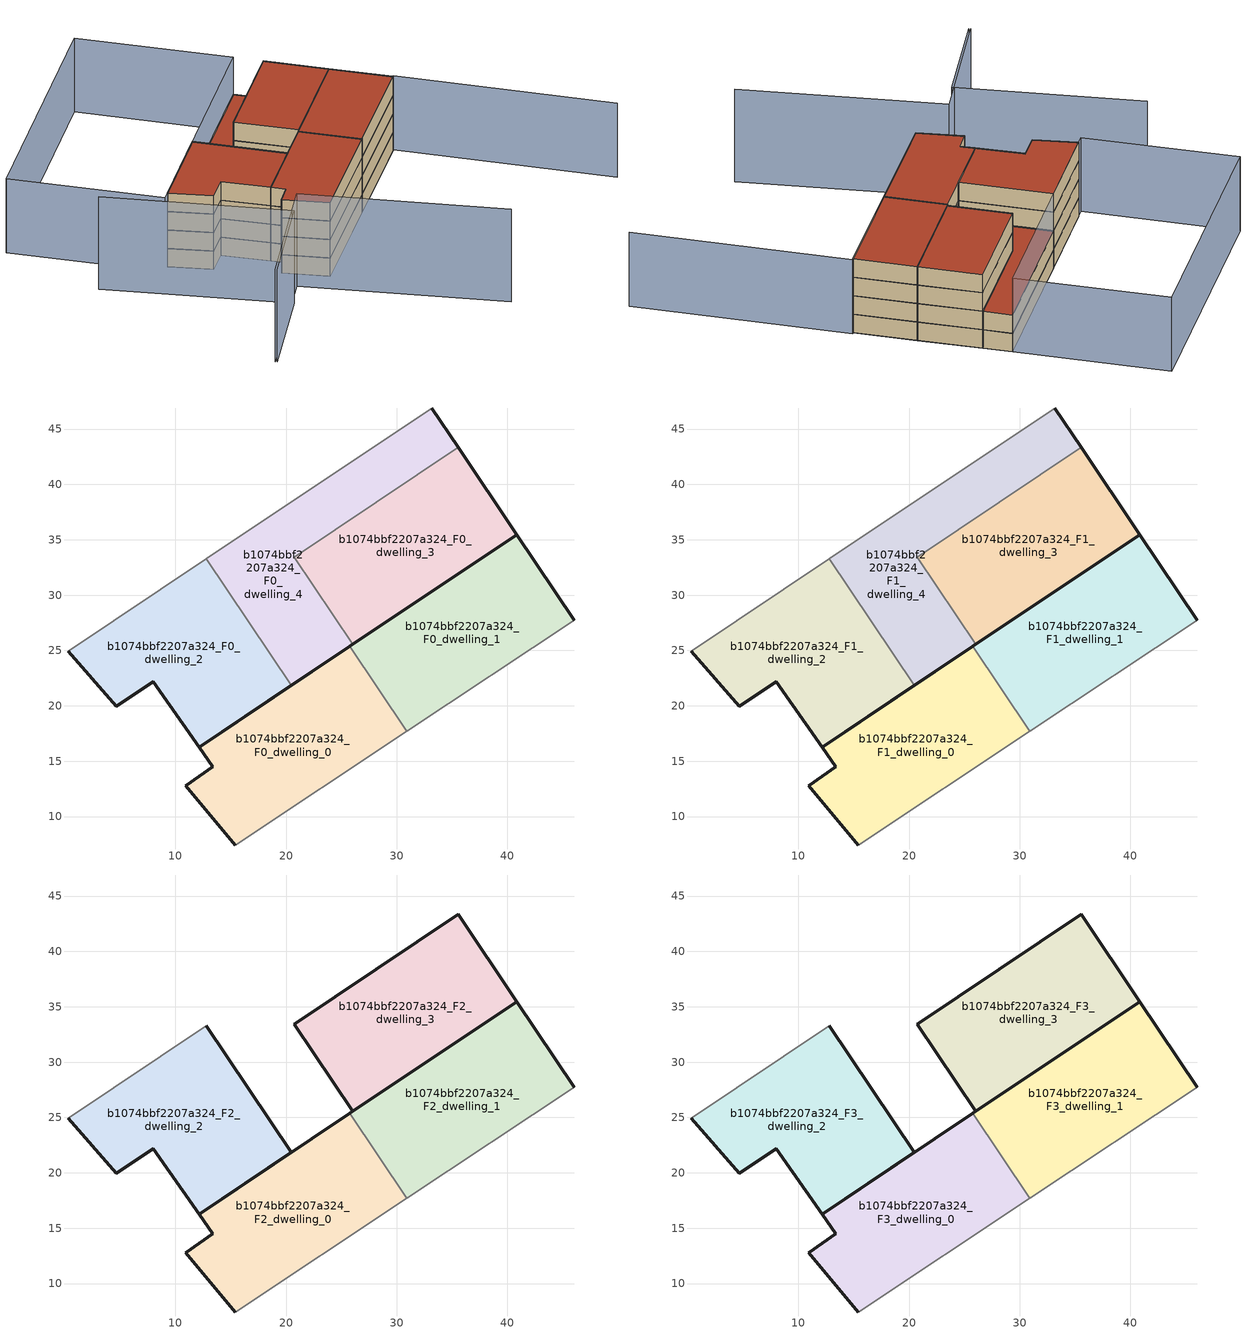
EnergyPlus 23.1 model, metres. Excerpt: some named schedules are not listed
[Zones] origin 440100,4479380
b1074bbf2207a324_F0_dwelling_0
 floor ground (EU_floor_Construction): 30.88,17.69 25.74,25.38 12.14,16.28 13.38,14.51 10.94,12.76 15.41,7.43 z0
 wall outside (EU_wall_Construction): 15.41,7.43 10.94,12.76 13.38,14.51 12.14,16.28 25.74,25.38 z0:3
 wall to b1074bbf2207a324_F0_dwelling_1 (EU_wall_Construction): 25.74,25.38 30.88,17.69 z0:3
 wall adiabatic (EU_wall_Construction): 30.88,17.69 15.41,7.43 z0:3
b1074bbf2207a324_F0_dwelling_1
 floor ground (EU_floor_Construction): 46.03,27.74 40.83,35.48 25.74,25.38 30.88,17.69 z0
 wall outside (EU_wall_Construction): 25.74,25.38 40.83,35.48 46.03,27.74 z0:3
 wall adiabatic (EU_wall_Construction): 46.03,27.74 30.88,17.69 z0:3
b1074bbf2207a324_F0_dwelling_2
 floor ground (EU_floor_Construction): 20.47,21.85 12.8,33.3 0.32,24.95 4.64,19.96 8.01,22.17 12.14,16.28 z0
 wall outside (EU_wall_Construction): 20.47,21.85 12.14,16.28 8.01,22.17 4.64,19.96 0.32,24.95 z0:3
 wall adiabatic (EU_wall_Construction): 0.32,24.95 12.8,33.3 z0:3
 wall to b1074bbf2207a324_F0_dwelling_4 (EU_wall_Construction): 12.8,33.3 20.47,21.85 z0:3
b1074bbf2207a324_F0_dwelling_3
 floor ground (EU_floor_Construction): 40.83,35.48 35.54,43.34 20.76,33.45 26.03,25.57 z0
 wall outside (EU_wall_Construction): 35.54,43.34 40.83,35.48 26.03,25.57 z0:3
 wall to b1074bbf2207a324_F0_dwelling_4 (EU_wall_Construction): 26.03,25.57 20.76,33.45 35.54,43.34 z0:3
b1074bbf2207a324_F0_dwelling_4
 floor ground (EU_floor_Construction): 26.03,25.57 20.76,33.45 35.54,43.34 33.14,46.91 12.8,33.3 20.47,21.85 z0
 wall outside (EU_wall_Construction): 26.03,25.57 20.47,21.85 / 33.14,46.91 35.54,43.34 z0:3
 wall adiabatic (EU_wall_Construction): 12.8,33.3 33.14,46.91 z0:3
b1074bbf2207a324_F1_dwelling_0
 floor to b1074bbf2207a324_F0_dwelling_0 (EU_floor_Construction): 30.88,17.69 25.74,25.38 12.14,16.28 13.38,14.51 10.94,12.76 15.41,7.43 z3
 wall outside (EU_wall_Construction): 15.41,7.43 10.94,12.76 13.38,14.51 12.14,16.28 25.74,25.38 z3:6
 wall to b1074bbf2207a324_F1_dwelling_1 (EU_wall_Construction): 25.74,25.38 30.88,17.69 z3:6
 wall adiabatic (EU_wall_Construction): 30.88,17.69 15.41,7.43 z3:6
b1074bbf2207a324_F1_dwelling_1
 floor to b1074bbf2207a324_F0_dwelling_1 (EU_floor_Construction): 46.03,27.74 40.83,35.48 25.74,25.38 30.88,17.69 z3
 wall outside (EU_wall_Construction): 25.74,25.38 40.83,35.48 46.03,27.74 z3:6
 wall adiabatic (EU_wall_Construction): 46.03,27.74 30.88,17.69 z3:6
b1074bbf2207a324_F1_dwelling_2
 floor to b1074bbf2207a324_F0_dwelling_2 (EU_floor_Construction): 20.47,21.85 12.8,33.3 0.32,24.95 4.64,19.96 8.01,22.17 12.14,16.28 z3
 wall outside (EU_wall_Construction): 20.47,21.85 12.14,16.28 8.01,22.17 4.64,19.96 0.32,24.95 z3:6
 wall adiabatic (EU_wall_Construction): 0.32,24.95 12.8,33.3 z3:6
 wall to b1074bbf2207a324_F1_dwelling_4 (EU_wall_Construction): 12.8,33.3 20.47,21.85 z3:6
b1074bbf2207a324_F1_dwelling_3
 floor to b1074bbf2207a324_F0_dwelling_3 (EU_floor_Construction): 40.83,35.48 35.54,43.34 20.76,33.45 26.03,25.57 z3
 wall outside (EU_wall_Construction): 35.54,43.34 40.83,35.48 26.03,25.57 z3:6
 wall to b1074bbf2207a324_F1_dwelling_4 (EU_wall_Construction): 26.03,25.57 20.76,33.45 35.54,43.34 z3:6
b1074bbf2207a324_F1_dwelling_4
 floor to b1074bbf2207a324_F0_dwelling_4 (EU_floor_Construction): 26.03,25.57 20.76,33.45 35.54,43.34 33.14,46.91 12.8,33.3 20.47,21.85 z3
 wall outside (EU_wall_Construction): 26.03,25.57 20.47,21.85 / 33.14,46.91 35.54,43.34 z3:6
 wall adiabatic (EU_wall_Construction): 12.8,33.3 33.14,46.91 z3:6
 roof outside (EU_roof_Construction): 33.14,46.91 35.54,43.34 20.76,33.45 26.03,25.57 20.47,21.85 12.8,33.3 z6
b1074bbf2207a324_F2_dwelling_0
 floor to b1074bbf2207a324_F1_dwelling_0 (EU_floor_Construction): 30.88,17.69 25.74,25.38 12.14,16.28 13.38,14.51 10.94,12.76 15.41,7.43 z6
 wall outside (EU_wall_Construction): 15.41,7.43 10.94,12.76 13.38,14.51 12.14,16.28 25.74,25.38 z6:9
 wall to b1074bbf2207a324_F2_dwelling_1 (EU_wall_Construction): 25.74,25.38 30.88,17.69 z6:9
 wall adiabatic (EU_wall_Construction): 30.88,17.69 15.41,7.43 z6:9
b1074bbf2207a324_F2_dwelling_1
 floor to b1074bbf2207a324_F1_dwelling_1 (EU_floor_Construction): 46.03,27.74 40.83,35.48 25.74,25.38 30.88,17.69 z6
 wall outside (EU_wall_Construction): 25.74,25.38 40.83,35.48 46.03,27.74 z6:9
 wall adiabatic (EU_wall_Construction): 46.03,27.74 30.88,17.69 z6:9
b1074bbf2207a324_F2_dwelling_2
 floor to b1074bbf2207a324_F1_dwelling_2 (EU_floor_Construction): 20.47,21.85 12.8,33.3 0.32,24.95 4.64,19.96 8.01,22.17 12.14,16.28 z6
 wall outside (EU_wall_Construction): 12.8,33.3 20.47,21.85 12.14,16.28 8.01,22.17 4.64,19.96 0.32,24.95 z6:9
 wall adiabatic (EU_wall_Construction): 0.32,24.95 12.8,33.3 z6:9
b1074bbf2207a324_F2_dwelling_3
 floor to b1074bbf2207a324_F1_dwelling_3 (EU_floor_Construction): 40.83,35.48 35.54,43.34 20.76,33.45 26.03,25.57 z6
 wall outside (EU_wall_Construction): 20.76,33.45 35.54,43.34 40.83,35.48 26.03,25.57 20.76,33.45 z6:9
b1074bbf2207a324_F3_dwelling_0
 floor to b1074bbf2207a324_F2_dwelling_0 (EU_floor_Construction): 30.88,17.69 25.74,25.38 12.14,16.28 13.38,14.51 10.94,12.76 15.41,7.43 z9
 wall outside (EU_wall_Construction): 15.41,7.43 10.94,12.76 13.38,14.51 12.14,16.28 25.74,25.38 z9:12
 wall to b1074bbf2207a324_F3_dwelling_1 (EU_wall_Construction): 25.74,25.38 30.88,17.69 z9:12
 wall adiabatic (EU_wall_Construction): 30.88,17.69 15.41,7.43 z9:12
 roof outside (EU_roof_Construction): 25.74,25.38 30.88,17.69 15.41,7.43 10.94,12.76 13.38,14.51 12.14,16.28 z12
b1074bbf2207a324_F3_dwelling_1
 floor to b1074bbf2207a324_F2_dwelling_1 (EU_floor_Construction): 46.03,27.74 40.83,35.48 25.74,25.38 30.88,17.69 z9
 wall outside (EU_wall_Construction): 25.74,25.38 40.83,35.48 46.03,27.74 z9:12
 wall adiabatic (EU_wall_Construction): 46.03,27.74 30.88,17.69 z9:12
 roof outside (EU_roof_Construction): 40.83,35.48 46.03,27.74 30.88,17.69 25.74,25.38 z12
b1074bbf2207a324_F3_dwelling_2
 floor to b1074bbf2207a324_F2_dwelling_2 (EU_floor_Construction): 20.47,21.85 12.8,33.3 0.32,24.95 4.64,19.96 8.01,22.17 12.14,16.28 z9
 wall outside (EU_wall_Construction): 12.8,33.3 20.47,21.85 12.14,16.28 8.01,22.17 4.64,19.96 0.32,24.95 z9:12
 wall adiabatic (EU_wall_Construction): 0.32,24.95 12.8,33.3 z9:12
 roof outside (EU_roof_Construction): 12.8,33.3 20.47,21.85 12.14,16.28 8.01,22.17 4.64,19.96 0.32,24.95 z12
b1074bbf2207a324_F3_dwelling_3
 floor to b1074bbf2207a324_F2_dwelling_3 (EU_floor_Construction): 40.83,35.48 35.54,43.34 20.76,33.45 26.03,25.57 z9
 wall outside (EU_wall_Construction): 20.76,33.45 35.54,43.34 40.83,35.48 26.03,25.57 20.76,33.45 z9:12
 roof outside (EU_roof_Construction): 35.54,43.34 40.83,35.48 26.03,25.57 20.76,33.45 z12
shading: -11.02,26.82 6.55,5.34 / 6.55,5.34 -6.39,-5.25 / -6.56,-5.05 10.07,8.6 / 10.07,8.6 29.4,-14.94 z0:15; 15.41,7.43 46.21,27.86 / 46.21,27.86 64.13,0.85 / 20.27,66.07 33.14,46.91 / 33.14,46.91 -0.75,24.14 / -0.75,24.14 -13.62,43.3 / -13.62,43.3 20.27,66.07 z0:12
[Building]
EU S2 Campaign: North Axis=0; Terrain=City; Solar Distribution=FullExterior
[Site:Location]
Madrid: Latitude=40.5; Longitude=-3.5; Time Zone=1; Elevation=609
[SizingPeriod:WeatherFileDays]
AnnualSizingPeriod: Begin Month=1; Begin Day of Month=1; End Month=12; End Day of Month=31; Day of Week for Start Day=Monday; Use Weather File Daylight Saving Period=No; Use Weather File Rain and Snow Indicators=No
[MATERIAL]
EU_InternalMass_Material: Roughness=MediumRough; Thickness=0.1; Conductivity=1; Density=1800; Specific Heat=900; Thermal Absorptance=0.9; Solar Absorptance=0.7; Visible Absorptance=0.7
[MATERIAL:NOMASS] Roughness=MediumRough; Thermal Absorptance=0.9; Solar Absorptance=0.7; Visible Absorptance=0.7
Name | Thermal Resistance
EU_wall_NoMass | 0.609216
EU_roof_NoMass | 0.513268
EU_floor_NoMass | 0.568163
[CONSTRUCTION]
EU_wall_Construction: EU_wall_NoMass
EU_roof_Construction: EU_roof_NoMass
EU_floor_Construction: EU_floor_NoMass
EU_InternalMass_Construction: EU_InternalMass_Material
[ZONE] Type=1; Multiplier=1; Ceiling Height=autocalculate; Floor Area=autocalculate; Part of Total Floor Area=Yes
Name | Volume
b1074bbf2207a324_F0_dwelling_0; b1074bbf2207a324_F1_dwelling_0; b1074bbf2207a324_F2_dwelling_0; b1074bbf2207a324_F3_dwelling_0 | 506.058
b1074bbf2207a324_F0_dwelling_1; b1074bbf2207a324_F1_dwelling_1; b1074bbf2207a324_F2_dwelling_1; b1074bbf2207a324_F3_dwelling_1 | 506.077
b1074bbf2207a324_F0_dwelling_2; b1074bbf2207a324_F1_dwelling_2; b1074bbf2207a324_F2_dwelling_2; b1074bbf2207a324_F3_dwelling_2 | 506.074
b1074bbf2207a324_F0_dwelling_3; b1074bbf2207a324_F1_dwelling_3; b1074bbf2207a324_F2_dwelling_3; b1074bbf2207a324_F3_dwelling_3 | 506.087
b1074bbf2207a324_F0_dwelling_4; b1074bbf2207a324_F1_dwelling_4 | 506.068
[INTERNALMASS] Construction=EU_InternalMass_Construction
Name | Zone or ZoneList | Surface Area
b1074bbf2207a324_F0_dwelling_0_EU_InternalMass | b1074bbf2207a324_F0_dwelling_0 | 168.686
b1074bbf2207a324_F0_dwelling_1_EU_InternalMass | b1074bbf2207a324_F0_dwelling_1 | 168.694
b1074bbf2207a324_F0_dwelling_2_EU_InternalMass | b1074bbf2207a324_F0_dwelling_2 | 168.691
b1074bbf2207a324_F0_dwelling_3_EU_InternalMass | b1074bbf2207a324_F0_dwelling_3 | 168.693
b1074bbf2207a324_F0_dwelling_4_EU_InternalMass | b1074bbf2207a324_F0_dwelling_4 | 168.689
b1074bbf2207a324_F1_dwelling_0_EU_InternalMass | b1074bbf2207a324_F1_dwelling_0 | 168.686
b1074bbf2207a324_F1_dwelling_1_EU_InternalMass | b1074bbf2207a324_F1_dwelling_1 | 168.694
b1074bbf2207a324_F1_dwelling_2_EU_InternalMass | b1074bbf2207a324_F1_dwelling_2 | 168.691
b1074bbf2207a324_F1_dwelling_3_EU_InternalMass | b1074bbf2207a324_F1_dwelling_3 | 168.693
b1074bbf2207a324_F1_dwelling_4_EU_InternalMass | b1074bbf2207a324_F1_dwelling_4 | 168.689
b1074bbf2207a324_F2_dwelling_0_EU_InternalMass | b1074bbf2207a324_F2_dwelling_0 | 210.861
b1074bbf2207a324_F2_dwelling_1_EU_InternalMass | b1074bbf2207a324_F2_dwelling_1 | 210.859
b1074bbf2207a324_F2_dwelling_2_EU_InternalMass | b1074bbf2207a324_F2_dwelling_2 | 210.867
b1074bbf2207a324_F2_dwelling_3_EU_InternalMass | b1074bbf2207a324_F2_dwelling_3 | 210.859
b1074bbf2207a324_F3_dwelling_0_EU_InternalMass | b1074bbf2207a324_F3_dwelling_0 | 210.861
b1074bbf2207a324_F3_dwelling_1_EU_InternalMass | b1074bbf2207a324_F3_dwelling_1 | 210.859
b1074bbf2207a324_F3_dwelling_2_EU_InternalMass | b1074bbf2207a324_F3_dwelling_2 | 210.867
b1074bbf2207a324_F3_dwelling_3_EU_InternalMass | b1074bbf2207a324_F3_dwelling_3 | 210.859
[OTHEREQUIPMENT] Fuel Type=Electricity; Design Level Calculation Method=Watts/Area; Power per Zone Floor Area=1; Fraction Latent=0; Fraction Radiant=0; Fraction Lost=0; Carbon Dioxide Generation Rate=0; EndUse Subcategory=EU_Step8_InternalGains
Name | Zone or ZoneList or Space or SpaceList | Schedule
EU_Step8_InternalGain_b1074bbf2207a324_F0_dwelling_0_f000 | b1074bbf2207a324_F0_dwelling_0 | EU_Step8_GainSchedule_b1074bbf2207a324_F0_dwelling_0_f000
EU_Step8_InternalGain_b1074bbf2207a324_F0_dwelling_1_f000 | b1074bbf2207a324_F0_dwelling_1 | EU_Step8_GainSchedule_b1074bbf2207a324_F0_dwelling_1_f000
EU_Step8_InternalGain_b1074bbf2207a324_F0_dwelling_2_f000 | b1074bbf2207a324_F0_dwelling_2 | EU_Step8_GainSchedule_b1074bbf2207a324_F0_dwelling_2_f000
EU_Step8_InternalGain_b1074bbf2207a324_F0_dwelling_3_f000 | b1074bbf2207a324_F0_dwelling_3 | EU_Step8_GainSchedule_b1074bbf2207a324_F0_dwelling_3_f000
EU_Step8_InternalGain_b1074bbf2207a324_F0_dwelling_4_f000 | b1074bbf2207a324_F0_dwelling_4 | EU_Step8_GainSchedule_b1074bbf2207a324_F0_dwelling_4_f000
EU_Step8_InternalGain_b1074bbf2207a324_F1_dwelling_0_f000 | b1074bbf2207a324_F1_dwelling_0 | EU_Step8_GainSchedule_b1074bbf2207a324_F1_dwelling_0_f000
EU_Step8_InternalGain_b1074bbf2207a324_F1_dwelling_1_f000 | b1074bbf2207a324_F1_dwelling_1 | EU_Step8_GainSchedule_b1074bbf2207a324_F1_dwelling_1_f000
EU_Step8_InternalGain_b1074bbf2207a324_F1_dwelling_2_f000 | b1074bbf2207a324_F1_dwelling_2 | EU_Step8_GainSchedule_b1074bbf2207a324_F1_dwelling_2_f000
EU_Step8_InternalGain_b1074bbf2207a324_F1_dwelling_3_f000 | b1074bbf2207a324_F1_dwelling_3 | EU_Step8_GainSchedule_b1074bbf2207a324_F1_dwelling_3_f000
EU_Step8_InternalGain_b1074bbf2207a324_F1_dwelling_4_f000 | b1074bbf2207a324_F1_dwelling_4 | EU_Step8_GainSchedule_b1074bbf2207a324_F1_dwelling_4_f000
EU_Step8_InternalGain_b1074bbf2207a324_F2_dwelling_0_f000 | b1074bbf2207a324_F2_dwelling_0 | EU_Step8_GainSchedule_b1074bbf2207a324_F2_dwelling_0_f000
EU_Step8_InternalGain_b1074bbf2207a324_F2_dwelling_1_f000 | b1074bbf2207a324_F2_dwelling_1 | EU_Step8_GainSchedule_b1074bbf2207a324_F2_dwelling_1_f000
EU_Step8_InternalGain_b1074bbf2207a324_F2_dwelling_2_f000 | b1074bbf2207a324_F2_dwelling_2 | EU_Step8_GainSchedule_b1074bbf2207a324_F2_dwelling_2_f000
EU_Step8_InternalGain_b1074bbf2207a324_F2_dwelling_3_f000 | b1074bbf2207a324_F2_dwelling_3 | EU_Step8_GainSchedule_b1074bbf2207a324_F2_dwelling_3_f000
EU_Step8_InternalGain_b1074bbf2207a324_F3_dwelling_0_f000 | b1074bbf2207a324_F3_dwelling_0 | EU_Step8_GainSchedule_b1074bbf2207a324_F3_dwelling_0_f000
EU_Step8_InternalGain_b1074bbf2207a324_F3_dwelling_1_f000 | b1074bbf2207a324_F3_dwelling_1 | EU_Step8_GainSchedule_b1074bbf2207a324_F3_dwelling_1_f000
EU_Step8_InternalGain_b1074bbf2207a324_F3_dwelling_2_f000 | b1074bbf2207a324_F3_dwelling_2 | EU_Step8_GainSchedule_b1074bbf2207a324_F3_dwelling_2_f000
EU_Step8_InternalGain_b1074bbf2207a324_F3_dwelling_3_f000 | b1074bbf2207a324_F3_dwelling_3 | EU_Step8_GainSchedule_b1074bbf2207a324_F3_dwelling_3_f000
[ZONEVENTILATION:DESIGNFLOWRATE] Schedule=EU_AlwaysOn; Design Flow Rate Calculation Method=AirChanges/Hour; Air Changes per Hour=0.752966; Ventilation Type=Natural; Fan Pressure Rise=0; Fan Total Efficiency=1; Constant Term Coefficient=1; Temperature Term Coefficient=0; Velocity Term Coefficient=0; Velocity Squared Term Coefficient=0; Minimum Indoor Temperature=-100; Maximum Indoor Temperature=100; Delta Temperature=-100; Minimum Outdoor Temperature=-100; Maximum Outdoor Temperature=100; Maximum Wind Speed=40
Name | Zone or ZoneList or Space or SpaceList
EU_ConstantAir_b1074bbf2207a324_F0_dwelling_0 | b1074bbf2207a324_F0_dwelling_0
EU_ConstantAir_b1074bbf2207a324_F0_dwelling_1 | b1074bbf2207a324_F0_dwelling_1
EU_ConstantAir_b1074bbf2207a324_F0_dwelling_2 | b1074bbf2207a324_F0_dwelling_2
EU_ConstantAir_b1074bbf2207a324_F0_dwelling_3 | b1074bbf2207a324_F0_dwelling_3
EU_ConstantAir_b1074bbf2207a324_F0_dwelling_4 | b1074bbf2207a324_F0_dwelling_4
EU_ConstantAir_b1074bbf2207a324_F1_dwelling_0 | b1074bbf2207a324_F1_dwelling_0
EU_ConstantAir_b1074bbf2207a324_F1_dwelling_1 | b1074bbf2207a324_F1_dwelling_1
EU_ConstantAir_b1074bbf2207a324_F1_dwelling_2 | b1074bbf2207a324_F1_dwelling_2
EU_ConstantAir_b1074bbf2207a324_F1_dwelling_3 | b1074bbf2207a324_F1_dwelling_3
EU_ConstantAir_b1074bbf2207a324_F1_dwelling_4 | b1074bbf2207a324_F1_dwelling_4
EU_ConstantAir_b1074bbf2207a324_F2_dwelling_0 | b1074bbf2207a324_F2_dwelling_0
EU_ConstantAir_b1074bbf2207a324_F2_dwelling_1 | b1074bbf2207a324_F2_dwelling_1
EU_ConstantAir_b1074bbf2207a324_F2_dwelling_2 | b1074bbf2207a324_F2_dwelling_2
EU_ConstantAir_b1074bbf2207a324_F2_dwelling_3 | b1074bbf2207a324_F2_dwelling_3
EU_ConstantAir_b1074bbf2207a324_F3_dwelling_0 | b1074bbf2207a324_F3_dwelling_0
EU_ConstantAir_b1074bbf2207a324_F3_dwelling_1 | b1074bbf2207a324_F3_dwelling_1
EU_ConstantAir_b1074bbf2207a324_F3_dwelling_2 | b1074bbf2207a324_F3_dwelling_2
EU_ConstantAir_b1074bbf2207a324_F3_dwelling_3 | b1074bbf2207a324_F3_dwelling_3
[HVACTEMPLATE:THERMOSTAT] Constant Heating Setpoint=20; Constant Cooling Setpoint=50
EU_HeatOnly_b1074bbf2207a324_F0_dwelling_0; EU_HeatOnly_b1074bbf2207a324_F0_dwelling_1; EU_HeatOnly_b1074bbf2207a324_F0_dwelling_2; EU_HeatOnly_b1074bbf2207a324_F0_dwelling_3; EU_HeatOnly_b1074bbf2207a324_F0_dwelling_4; EU_HeatOnly_b1074bbf2207a324_F1_dwelling_0; EU_HeatOnly_b1074bbf2207a324_F1_dwelling_1; EU_HeatOnly_b1074bbf2207a324_F1_dwelling_2; EU_HeatOnly_b1074bbf2207a324_F1_dwelling_3; EU_HeatOnly_b1074bbf2207a324_F1_dwelling_4; EU_HeatOnly_b1074bbf2207a324_F2_dwelling_0; EU_HeatOnly_b1074bbf2207a324_F2_dwelling_1; EU_HeatOnly_b1074bbf2207a324_F2_dwelling_2; EU_HeatOnly_b1074bbf2207a324_F2_dwelling_3; EU_HeatOnly_b1074bbf2207a324_F3_dwelling_0; EU_HeatOnly_b1074bbf2207a324_F3_dwelling_1; EU_HeatOnly_b1074bbf2207a324_F3_dwelling_2; EU_HeatOnly_b1074bbf2207a324_F3_dwelling_3
[HVACTEMPLATE:ZONE:IDEALLOADSAIRSYSTEM] System Availability Schedule=EU_AlwaysOn; Maximum Heating Supply Air Temperature=50; Minimum Cooling Supply Air Temperature=13; Maximum Heating Supply Air Humidity Ratio=0.0156; Minimum Cooling Supply Air Humidity Ratio=0.0077; Heating Limit=NoLimit; Cooling Limit=NoLimit; Heating Availability Schedule=EU_AlwaysOn; Cooling Availability Schedule=EU_CoolingOff; Dehumidification Control Type=ConstantSensibleHeatRatio; Cooling Sensible Heat Ratio=0.7; Dehumidification Setpoint=60; Humidification Control Type=None; Humidification Setpoint=30; Outdoor Air Method=None; Outdoor Air Flow Rate per Person=0.00944; Outdoor Air Flow Rate per Zone Floor Area=0; Outdoor Air Flow Rate per Zone=0; Demand Controlled Ventilation Type=None; Outdoor Air Economizer Type=NoEconomizer; Heat Recovery Type=None; Sensible Heat Recovery Effectiveness=0.7; Latent Heat Recovery Effectiveness=0.65
Name | Template Thermostat
b1074bbf2207a324_F0_dwelling_0 | EU_HeatOnly_b1074bbf2207a324_F0_dwelling_0
b1074bbf2207a324_F0_dwelling_1 | EU_HeatOnly_b1074bbf2207a324_F0_dwelling_1
b1074bbf2207a324_F0_dwelling_2 | EU_HeatOnly_b1074bbf2207a324_F0_dwelling_2
b1074bbf2207a324_F0_dwelling_3 | EU_HeatOnly_b1074bbf2207a324_F0_dwelling_3
b1074bbf2207a324_F0_dwelling_4 | EU_HeatOnly_b1074bbf2207a324_F0_dwelling_4
b1074bbf2207a324_F1_dwelling_0 | EU_HeatOnly_b1074bbf2207a324_F1_dwelling_0
b1074bbf2207a324_F1_dwelling_1 | EU_HeatOnly_b1074bbf2207a324_F1_dwelling_1
